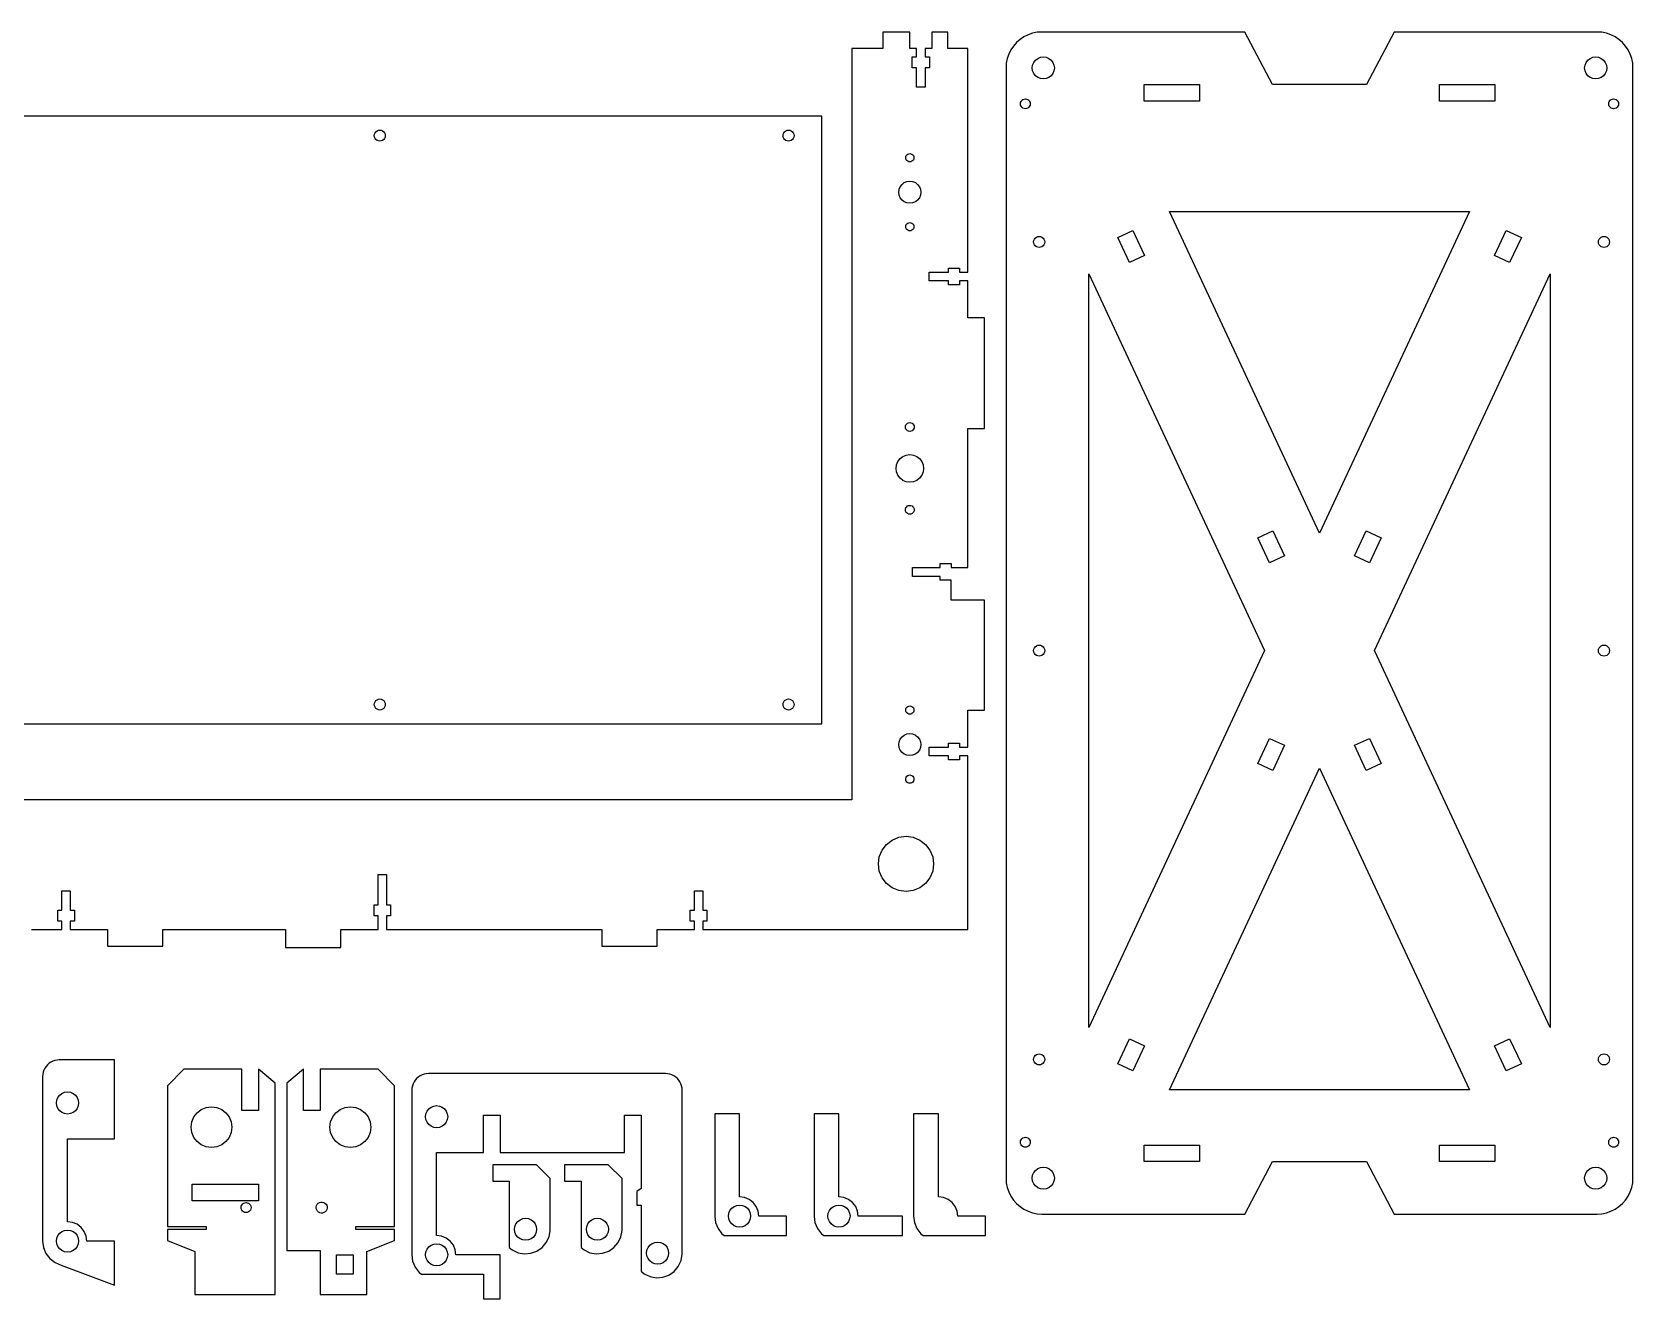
# Model space of a CAD drawing. Header units: metres. Extents: x 640 to 2715, y 0 to 914.
# Drawn here: x 1115 to 1695, y 352 to 811 of the extents above; entities that cross this region are included whole.
import ezdxf

# ---------------------------------------------------------------- set-up
doc = ezdxf.new("R2010")
doc.units = ezdxf.units.M

msp = doc.modelspace()

# ---------------------------------------------------------------- linework, layer by layer
at = {"layer": 'Layer0'}
for points in [[(1453.77, 486, 0), (1453.77, 538.1, 0), (1453.77, 548.9, 0), (1450.77, 548.9, 0), (1450.77, 547.5, 0), (1446.77, 547.5, 0), (1446.77, 548.9, 0), (1439.77, 548.9, 0), (1439.77, 552.1, 0), (1446.77, 552.1, 0), (1446.77, 553.5, 0), (1450.77, 553.5, 0), (1450.77, 552.1, 0), (1453.77, 552.1, 0), (1453.77, 565.5, 0), (1459.77, 565.5, 0), (1459.77, 605.3, 0), (1447.77, 605.3, 0), (1447.77, 612.5, 0), (1443.77, 612.5, 0), (1443.77, 613.9, 0), (1433.77, 613.9, 0), (1433.77, 617.1, 0), (1443.77, 617.1, 0), (1443.77, 618.5, 0), (1447.77, 618.5, 0), (1447.77, 617.1, 0), (1453.77, 617.1, 0), (1453.77, 667.38, 0), (1459.77, 667.38, 0), (1459.77, 707.5, 0), (1453.77, 707.5, 0), (1453.77, 720.9, 0), (1450.77, 720.9, 0), (1450.77, 719.5, 0), (1446.77, 719.5, 0), (1446.77, 720.9, 0), (1439.77, 720.9, 0), (1439.77, 724.1, 0), (1446.77, 724.1, 0), (1446.77, 725.5, 0), (1450.77, 725.5, 0), (1450.77, 724.1, 0), (1453.77, 724.1, 0), (1453.77, 805, 0), (1446.57, 805, 0), (1446.57, 811, 0), (1440.77, 811, 0), (1440.77, 805, 0), (1438.37, 805, 0), (1438.37, 802, 0), (1439.87, 802, 0), (1439.87, 798, 0), (1438.37, 798, 0), (1438.37, 791, 0), (1435.17, 791, 0), (1435.17, 798, 0), (1433.67, 798, 0), (1433.67, 802, 0), (1435.17, 802, 0), (1435.17, 805, 0), (1432.77, 805, 0), (1432.77, 811, 0), (1422.97, 811, 0), (1422.97, 805, 0), (1411.77, 805, 0), (1411.77, 533, 0), (1071.77, 533, 0)], [(1467.6, 798, 0), (1467.6, 396, 0), (1467.71, 394.3, 0), (1468.05, 392.64, 0), (1468.59, 391.03, 0), (1469.34, 389.5, 0), (1470.29, 388.09, 0), (1471.41, 386.81, 0), (1472.69, 385.69, 0), (1474.1, 384.74, 0), (1475.63, 383.99, 0), (1477.24, 383.44, 0), (1478.91, 383.11, 0), (1480.6, 383, 0), (1554.1, 383, 0), (1564.1, 402, 0), (1598.1, 402, 0), (1608.1, 383, 0), (1681.6, 383, 0), (1683.3, 383.11, 0), (1684.97, 383.44, 0), (1686.58, 383.99, 0), (1688.1, 384.74, 0), (1689.52, 385.69, 0), (1690.8, 386.81, 0), (1691.92, 388.09, 0), (1692.86, 389.5, 0), (1693.61, 391.03, 0), (1694.16, 392.64, 0), (1694.49, 394.3, 0), (1694.6, 396, 0), (1694.6, 798, 0), (1694.49, 799.7, 0), (1694.16, 801.36, 0), (1693.61, 802.97, 0), (1692.86, 804.5, 0), (1691.92, 805.91, 0), (1690.8, 807.19, 0), (1689.52, 808.31, 0), (1688.1, 809.26, 0), (1686.58, 810.01, 0), (1684.97, 810.56, 0), (1683.3, 810.89, 0), (1681.6, 811, 0), (1608.1, 811, 0), (1598.1, 792, 0), (1564.1, 792, 0), (1554.1, 811, 0), (1480.6, 811, 0), (1478.91, 810.89, 0), (1477.24, 810.56, 0), (1475.63, 810.01, 0), (1474.1, 809.26, 0), (1472.69, 808.31, 0), (1471.41, 807.19, 0), (1470.29, 805.91, 0), (1469.34, 804.5, 0), (1468.59, 802.97, 0), (1468.05, 801.36, 0), (1467.71, 799.7, 0), (1467.6, 798, 0)], [(1477.24, 796.96, 0), (1477.1, 798, 0), (1477.24, 799.04, 0), (1477.64, 800, 0), (1478.27, 800.83, 0), (1479.1, 801.46, 0), (1480.07, 801.86, 0), (1481.1, 802, 0), (1482.14, 801.86, 0), (1483.1, 801.46, 0), (1483.93, 800.83, 0), (1484.57, 800, 0), (1484.97, 799.04, 0), (1485.1, 798, 0), (1484.97, 796.96, 0), (1484.57, 796, 0), (1483.93, 795.17, 0), (1483.1, 794.54, 0), (1482.14, 794.14, 0), (1481.1, 794, 0), (1480.07, 794.14, 0), (1479.1, 794.54, 0), (1478.27, 795.17, 0), (1477.64, 796, 0), (1477.24, 796.96, 0)], [(1681.1, 802, 0), (1682.14, 801.86, 0), (1683.1, 801.46, 0), (1683.93, 800.83, 0), (1684.57, 800, 0), (1684.97, 799.04, 0), (1685.1, 798, 0), (1684.97, 796.96, 0), (1684.57, 796, 0), (1683.93, 795.17, 0), (1683.1, 794.54, 0), (1682.14, 794.14, 0), (1681.1, 794, 0), (1680.07, 794.14, 0), (1679.1, 794.54, 0), (1678.27, 795.17, 0), (1677.64, 796, 0), (1677.24, 796.96, 0), (1677.1, 798, 0), (1677.24, 799.04, 0), (1677.64, 800, 0), (1678.27, 800.83, 0), (1679.1, 801.46, 0), (1680.07, 801.86, 0), (1681.1, 802, 0)], [(1517.6, 792, 0), (1537.6, 792, 0), (1537.6, 786, 0), (1517.6, 786, 0), (1517.6, 792, 0)], [(1644.6, 786, 0), (1624.6, 786, 0), (1624.6, 792, 0), (1644.6, 792, 0), (1644.6, 786, 0)], [(1473.04, 784.1, 0), (1472.86, 784.53, 0), (1472.8, 785, 0), (1472.86, 785.47, 0), (1473.04, 785.9, 0), (1473.33, 786.27, 0), (1473.7, 786.56, 0), (1474.14, 786.74, 0), (1474.6, 786.8, 0), (1475.07, 786.74, 0), (1475.5, 786.56, 0), (1475.88, 786.27, 0), (1476.16, 785.9, 0), (1476.34, 785.47, 0), (1476.4, 785, 0), (1476.34, 784.53, 0), (1476.16, 784.1, 0), (1475.88, 783.73, 0), (1475.5, 783.44, 0), (1475.07, 783.26, 0), (1474.6, 783.2, 0), (1474.14, 783.26, 0), (1473.7, 783.44, 0), (1473.33, 783.73, 0), (1473.04, 784.1, 0)], [(1688.07, 786.74, 0), (1688.5, 786.56, 0), (1688.88, 786.27, 0), (1689.16, 785.9, 0), (1689.34, 785.47, 0), (1689.4, 785, 0), (1689.34, 784.53, 0), (1689.16, 784.1, 0), (1688.88, 783.73, 0), (1688.5, 783.44, 0), (1688.07, 783.26, 0), (1687.6, 783.2, 0), (1687.14, 783.26, 0), (1686.7, 783.44, 0), (1686.33, 783.73, 0), (1686.04, 784.1, 0), (1685.86, 784.53, 0), (1685.8, 785, 0), (1685.86, 785.47, 0), (1686.04, 785.9, 0), (1686.33, 786.27, 0), (1686.7, 786.56, 0), (1687.14, 786.74, 0), (1687.6, 786.8, 0), (1688.07, 786.74, 0)], [(1080.86, 780.5, 0), (1080.86, 560.5, 0), (1400.86, 560.5, 0), (1400.86, 780.5, 0), (1080.86, 780.5, 0)], [(1242.86, 773.5, 0), (1242.79, 772.98, 0), (1242.59, 772.5, 0), (1242.28, 772.09, 0), (1241.86, 771.77, 0), (1241.38, 771.57, 0), (1240.86, 771.5, 0), (1240.34, 771.57, 0), (1239.86, 771.77, 0), (1239.45, 772.09, 0), (1239.13, 772.5, 0), (1238.93, 772.98, 0), (1238.86, 773.5, 0), (1238.93, 774.02, 0), (1239.13, 774.5, 0), (1239.45, 774.91, 0), (1239.86, 775.23, 0), (1240.34, 775.43, 0), (1240.86, 775.5, 0), (1241.38, 775.43, 0), (1241.86, 775.23, 0), (1242.28, 774.91, 0), (1242.59, 774.5, 0), (1242.79, 774.02, 0), (1242.86, 773.5, 0)], [(1388.86, 771.5, 0), (1388.34, 771.57, 0), (1387.86, 771.77, 0), (1387.45, 772.09, 0), (1387.13, 772.5, 0), (1386.93, 772.98, 0), (1386.86, 773.5, 0), (1386.93, 774.02, 0), (1387.13, 774.5, 0), (1387.45, 774.91, 0), (1387.86, 775.23, 0), (1388.34, 775.43, 0), (1388.86, 775.5, 0), (1389.38, 775.43, 0), (1389.86, 775.23, 0), (1390.28, 774.91, 0), (1390.59, 774.5, 0), (1390.79, 774.02, 0), (1390.86, 773.5, 0), (1390.79, 772.98, 0), (1390.59, 772.5, 0), (1390.28, 772.09, 0), (1389.86, 771.77, 0), (1389.38, 771.57, 0), (1388.86, 771.5, 0)], [(1432.02, 766.8, 0), (1432.38, 766.95, 0), (1432.77, 767, 0), (1433.15, 766.95, 0), (1433.52, 766.8, 0), (1433.83, 766.56, 0), (1434.06, 766.25, 0), (1434.21, 765.89, 0), (1434.27, 765.5, 0), (1434.21, 765.11, 0), (1434.06, 764.75, 0), (1433.83, 764.44, 0), (1433.52, 764.2, 0), (1433.15, 764.05, 0), (1432.77, 764, 0), (1432.38, 764.05, 0), (1432.02, 764.2, 0), (1431.7, 764.44, 0), (1431.47, 764.75, 0), (1431.32, 765.11, 0), (1431.27, 765.5, 0), (1431.32, 765.89, 0), (1431.47, 766.25, 0), (1431.7, 766.56, 0), (1432.02, 766.8, 0)], [(1431.73, 756.86, 0), (1432.77, 757, 0), (1433.8, 756.86, 0), (1434.77, 756.46, 0), (1435.59, 755.83, 0), (1436.23, 755, 0), (1436.63, 754.04, 0), (1436.77, 753, 0), (1436.63, 751.96, 0), (1436.23, 751, 0), (1435.59, 750.17, 0), (1434.77, 749.54, 0), (1433.8, 749.14, 0), (1432.77, 749, 0), (1431.73, 749.14, 0), (1430.77, 749.54, 0), (1429.94, 750.17, 0), (1429.3, 751, 0), (1428.9, 751.96, 0), (1428.77, 753, 0), (1428.9, 754.04, 0), (1429.3, 755, 0), (1429.94, 755.83, 0), (1430.77, 756.46, 0), (1431.73, 756.86, 0)], [(1432.02, 741.8, 0), (1432.38, 741.95, 0), (1432.77, 742, 0), (1433.15, 741.95, 0), (1433.52, 741.8, 0), (1433.83, 741.56, 0), (1434.06, 741.25, 0), (1434.21, 740.89, 0), (1434.27, 740.5, 0), (1434.21, 740.11, 0), (1434.06, 739.75, 0), (1433.83, 739.44, 0), (1433.52, 739.2, 0), (1433.15, 739.05, 0), (1432.77, 739, 0), (1432.38, 739.05, 0), (1432.02, 739.2, 0), (1431.7, 739.44, 0), (1431.47, 739.75, 0), (1431.32, 740.11, 0), (1431.27, 740.5, 0), (1431.32, 740.89, 0), (1431.47, 741.25, 0), (1431.7, 741.56, 0), (1432.02, 741.8, 0)], [(1526.79, 746, 0), (1635.41, 746, 0), (1581.1, 629.58, 0), (1526.79, 746, 0)], [(1480.6, 733.27, 0), (1480.12, 733.07, 0), (1479.6, 733, 0), (1479.09, 733.07, 0), (1478.6, 733.27, 0), (1478.19, 733.59, 0), (1477.87, 734, 0), (1477.67, 734.48, 0), (1477.6, 735, 0), (1477.67, 735.52, 0), (1477.87, 736, 0), (1478.19, 736.41, 0), (1478.6, 736.73, 0), (1479.09, 736.93, 0), (1479.6, 737, 0), (1480.12, 736.93, 0), (1480.6, 736.73, 0), (1481.02, 736.41, 0), (1481.33, 736, 0), (1481.53, 735.52, 0), (1481.6, 735, 0), (1481.53, 734.48, 0), (1481.33, 734, 0), (1481.02, 733.59, 0), (1480.6, 733.27, 0)], [(1508.03, 736.56, 0), (1513.46, 739.1, 0), (1517.69, 730.03, 0), (1512.25, 727.5, 0), (1508.03, 736.56, 0)], [(1648.74, 739.1, 0), (1654.18, 736.56, 0), (1649.95, 727.5, 0), (1644.51, 730.03, 0), (1648.74, 739.1, 0)], [(1685.1, 733.27, 0), (1684.62, 733.07, 0), (1684.1, 733, 0), (1683.59, 733.07, 0), (1683.1, 733.27, 0), (1682.69, 733.59, 0), (1682.37, 734, 0), (1682.17, 734.48, 0), (1682.1, 735, 0), (1682.17, 735.52, 0), (1682.37, 736, 0), (1682.69, 736.41, 0), (1683.1, 736.73, 0), (1683.59, 736.93, 0), (1684.1, 737, 0), (1684.62, 736.93, 0), (1685.1, 736.73, 0), (1685.52, 736.41, 0), (1685.83, 736, 0), (1686.03, 735.52, 0), (1686.1, 735, 0), (1686.03, 734.48, 0), (1685.83, 734, 0), (1685.52, 733.59, 0), (1685.1, 733.27, 0)], [(1497.6, 723.42, 0), (1561.24, 587, 0), (1497.6, 450.58, 0), (1497.6, 723.42, 0)], [(1664.6, 723.42, 0), (1664.6, 450.58, 0), (1600.96, 587, 0), (1664.6, 723.42, 0)], [(1431.38, 667.2, 0), (1431.22, 667.59, 0), (1431.17, 668, 0), (1431.22, 668.41, 0), (1431.38, 668.8, 0), (1431.63, 669.13, 0), (1431.97, 669.39, 0), (1432.35, 669.55, 0), (1432.77, 669.6, 0), (1433.18, 669.55, 0), (1433.57, 669.39, 0), (1433.9, 669.13, 0), (1434.15, 668.8, 0), (1434.31, 668.41, 0), (1434.37, 668, 0), (1434.31, 667.59, 0), (1434.15, 667.2, 0), (1433.9, 666.87, 0), (1433.57, 666.61, 0), (1433.18, 666.45, 0), (1432.77, 666.4, 0), (1432.35, 666.45, 0), (1431.97, 666.61, 0), (1431.63, 666.87, 0), (1431.38, 667.2, 0)], [(1430.27, 657.33, 0), (1431.47, 657.83, 0), (1432.77, 658, 0), (1434.06, 657.83, 0), (1435.27, 657.33, 0), (1436.3, 656.54, 0), (1437.1, 655.5, 0), (1437.6, 654.29, 0), (1437.77, 653, 0), (1437.6, 651.71, 0), (1437.1, 650.5, 0), (1436.3, 649.46, 0), (1435.27, 648.67, 0), (1434.06, 648.17, 0), (1432.77, 648, 0), (1431.47, 648.17, 0), (1430.27, 648.67, 0), (1429.23, 649.46, 0), (1428.44, 650.5, 0), (1427.94, 651.71, 0), (1427.77, 653, 0), (1427.94, 654.29, 0), (1428.44, 655.5, 0), (1429.23, 656.54, 0), (1430.27, 657.33, 0)], [(1432.35, 636.45, 0), (1431.97, 636.61, 0), (1431.63, 636.87, 0), (1431.38, 637.2, 0), (1431.22, 637.59, 0), (1431.17, 638, 0), (1431.22, 638.41, 0), (1431.38, 638.8, 0), (1431.63, 639.13, 0), (1431.97, 639.39, 0), (1432.35, 639.55, 0), (1432.77, 639.6, 0), (1433.18, 639.55, 0), (1433.57, 639.39, 0), (1433.9, 639.13, 0), (1434.15, 638.8, 0), (1434.31, 638.41, 0), (1434.37, 638, 0), (1434.31, 637.59, 0), (1434.15, 637.2, 0), (1433.9, 636.87, 0), (1433.57, 636.61, 0), (1433.18, 636.45, 0), (1432.77, 636.4, 0), (1432.35, 636.45, 0)], [(1562.98, 618.75, 0), (1558.76, 627.81, 0), (1564.19, 630.35, 0), (1568.42, 621.28, 0), (1562.98, 618.75, 0)], [(1598.01, 630.35, 0), (1603.45, 627.81, 0), (1599.22, 618.75, 0), (1593.79, 621.28, 0), (1598.01, 630.35, 0)], [(1479.09, 588.93, 0), (1479.6, 589, 0), (1480.12, 588.93, 0), (1480.6, 588.73, 0), (1481.02, 588.41, 0), (1481.33, 588, 0), (1481.53, 587.52, 0), (1481.6, 587, 0), (1481.53, 586.48, 0), (1481.33, 586, 0), (1481.02, 585.59, 0), (1480.6, 585.27, 0), (1480.12, 585.07, 0), (1479.6, 585, 0), (1479.09, 585.07, 0), (1478.6, 585.27, 0), (1478.19, 585.59, 0), (1477.87, 586, 0), (1477.67, 586.48, 0), (1477.6, 587, 0), (1477.67, 587.52, 0), (1477.87, 588, 0), (1478.19, 588.41, 0), (1478.6, 588.73, 0), (1479.09, 588.93, 0)], [(1683.1, 585.27, 0), (1682.69, 585.59, 0), (1682.37, 586, 0), (1682.17, 586.48, 0), (1682.1, 587, 0), (1682.17, 587.52, 0), (1682.37, 588, 0), (1682.69, 588.41, 0), (1683.1, 588.73, 0), (1683.59, 588.93, 0), (1684.1, 589, 0), (1684.62, 588.93, 0), (1685.1, 588.73, 0), (1685.52, 588.41, 0), (1685.83, 588, 0), (1686.03, 587.52, 0), (1686.1, 587, 0), (1686.03, 586.48, 0), (1685.83, 586, 0), (1685.52, 585.59, 0), (1685.1, 585.27, 0), (1684.62, 585.07, 0), (1684.1, 585, 0), (1683.59, 585.07, 0), (1683.1, 585.27, 0)], [(1241.38, 565.57, 0), (1240.86, 565.5, 0), (1240.34, 565.57, 0), (1239.86, 565.77, 0), (1239.45, 566.09, 0), (1239.13, 566.5, 0), (1238.93, 566.98, 0), (1238.86, 567.5, 0), (1238.93, 568.02, 0), (1239.13, 568.5, 0), (1239.45, 568.91, 0), (1239.86, 569.23, 0), (1240.34, 569.43, 0), (1240.86, 569.5, 0), (1241.38, 569.43, 0), (1241.86, 569.23, 0), (1242.28, 568.91, 0), (1242.59, 568.5, 0), (1242.79, 568.02, 0), (1242.86, 567.5, 0), (1242.79, 566.98, 0), (1242.59, 566.5, 0), (1242.28, 566.09, 0), (1241.86, 565.77, 0), (1241.38, 565.57, 0)], [(1388.86, 569.5, 0), (1389.38, 569.43, 0), (1389.86, 569.23, 0), (1390.28, 568.91, 0), (1390.59, 568.5, 0), (1390.79, 568.02, 0), (1390.86, 567.5, 0), (1390.79, 566.98, 0), (1390.59, 566.5, 0), (1390.28, 566.09, 0), (1389.86, 565.77, 0), (1389.38, 565.57, 0), (1388.86, 565.5, 0), (1388.34, 565.57, 0), (1387.86, 565.77, 0), (1387.45, 566.09, 0), (1387.13, 566.5, 0), (1386.93, 566.98, 0), (1386.86, 567.5, 0), (1386.93, 568.02, 0), (1387.13, 568.5, 0), (1387.45, 568.91, 0), (1387.86, 569.23, 0), (1388.34, 569.43, 0), (1388.86, 569.5, 0)], [(1432.38, 566.95, 0), (1432.77, 567, 0), (1433.15, 566.95, 0), (1433.52, 566.8, 0), (1433.83, 566.56, 0), (1434.06, 566.25, 0), (1434.21, 565.89, 0), (1434.27, 565.5, 0), (1434.21, 565.11, 0), (1434.06, 564.75, 0), (1433.83, 564.44, 0), (1433.52, 564.2, 0), (1433.15, 564.05, 0), (1432.77, 564, 0), (1432.38, 564.05, 0), (1432.02, 564.2, 0), (1431.7, 564.44, 0), (1431.47, 564.75, 0), (1431.32, 565.11, 0), (1431.27, 565.5, 0), (1431.32, 565.89, 0), (1431.47, 566.25, 0), (1431.7, 566.56, 0), (1432.02, 566.8, 0), (1432.38, 566.95, 0)], [(1431.73, 549.14, 0), (1430.77, 549.54, 0), (1429.94, 550.17, 0), (1429.3, 551, 0), (1428.9, 551.96, 0), (1428.77, 553, 0), (1428.9, 554.04, 0), (1429.3, 555, 0), (1429.94, 555.83, 0), (1430.77, 556.46, 0), (1431.73, 556.86, 0), (1432.77, 557, 0), (1433.8, 556.86, 0), (1434.77, 556.46, 0), (1435.59, 555.83, 0), (1436.23, 555, 0), (1436.63, 554.04, 0), (1436.77, 553, 0), (1436.63, 551.96, 0), (1436.23, 551, 0), (1435.59, 550.17, 0), (1434.77, 549.54, 0), (1433.8, 549.14, 0), (1432.77, 549, 0), (1431.73, 549.14, 0)], [(1562.98, 555.25, 0), (1568.42, 552.72, 0), (1564.19, 543.65, 0), (1558.76, 546.19, 0), (1562.98, 555.25, 0)], [(1593.79, 552.72, 0), (1599.22, 555.25, 0), (1603.45, 546.19, 0), (1598.01, 543.65, 0), (1593.79, 552.72, 0)], [(1434.21, 540.11, 0), (1434.06, 539.75, 0), (1433.83, 539.44, 0), (1433.52, 539.2, 0), (1433.15, 539.05, 0), (1432.77, 539, 0), (1432.38, 539.05, 0), (1432.02, 539.2, 0), (1431.7, 539.44, 0), (1431.47, 539.75, 0), (1431.32, 540.11, 0), (1431.27, 540.5, 0), (1431.32, 540.89, 0), (1431.47, 541.25, 0), (1431.7, 541.56, 0), (1432.02, 541.8, 0), (1432.38, 541.95, 0), (1432.77, 542, 0), (1433.15, 541.95, 0), (1433.52, 541.8, 0), (1433.83, 541.56, 0), (1434.06, 541.25, 0), (1434.21, 540.89, 0), (1434.27, 540.5, 0), (1434.21, 540.11, 0)], [(1581.1, 544.42, 0), (1635.41, 428, 0), (1526.79, 428, 0), (1581.1, 544.42, 0)], [(1422.73, 514.77, 0), (1424.32, 516.84, 0), (1426.39, 518.43, 0), (1428.8, 519.43, 0), (1431.39, 519.77, 0), (1433.98, 519.43, 0), (1436.39, 518.43, 0), (1438.46, 516.84, 0), (1440.05, 514.77, 0), (1441.05, 512.36, 0), (1441.39, 509.77, 0), (1441.05, 507.18, 0), (1440.05, 504.77, 0), (1438.46, 502.7, 0), (1436.39, 501.11, 0), (1433.98, 500.11, 0), (1431.39, 499.77, 0), (1428.8, 500.11, 0), (1426.39, 501.11, 0), (1424.32, 502.7, 0), (1422.73, 504.77, 0), (1421.73, 507.18, 0), (1421.39, 509.77, 0), (1421.73, 512.36, 0), (1422.73, 514.77, 0)], [(1114.77, 486, 0), (1125.77, 486, 0), (1125.77, 489, 0), (1124.27, 489, 0), (1124.27, 493, 0), (1125.77, 493, 0), (1125.77, 500, 0), (1128.77, 500, 0), (1128.77, 493, 0), (1130.27, 493, 0), (1130.27, 489, 0), (1128.77, 489, 0), (1128.77, 486, 0), (1139.77, 486, 0), (1142.27, 486, 0), (1142.27, 480, 0), (1162.27, 480, 0), (1162.27, 486, 0), (1206.77, 486, 0), (1206.77, 479.5, 0), (1226.77, 479.5, 0), (1226.77, 486, 0), (1240.27, 486, 0), (1240.27, 491, 0), (1238.77, 491, 0), (1238.77, 495, 0), (1240.27, 495, 0), (1240.27, 506, 0), (1243.27, 506, 0), (1243.27, 495, 0), (1244.77, 495, 0), (1244.77, 491, 0), (1243.27, 491, 0), (1243.27, 486, 0), (1321.27, 486, 0), (1321.27, 480, 0), (1341.27, 480, 0), (1341.27, 486, 0), (1343.77, 486, 0), (1354.77, 486, 0), (1354.77, 489, 0), (1353.27, 489, 0), (1353.27, 493, 0), (1354.77, 493, 0), (1354.77, 500, 0), (1357.77, 500, 0), (1357.77, 493, 0), (1359.27, 493, 0), (1359.27, 489, 0), (1357.77, 489, 0), (1357.77, 486, 0), (1368.77, 486, 0), (1453.77, 486, 0)], [(1512.25, 446.5, 0), (1517.69, 443.97, 0), (1513.46, 434.9, 0), (1508.03, 437.44, 0), (1512.25, 446.5, 0)], [(1644.51, 443.97, 0), (1649.95, 446.5, 0), (1654.18, 437.44, 0), (1648.74, 434.9, 0), (1644.51, 443.97, 0)], [(1478.19, 440.41, 0), (1478.6, 440.73, 0), (1479.09, 440.93, 0), (1479.6, 441, 0), (1480.12, 440.93, 0), (1480.6, 440.73, 0), (1481.02, 440.41, 0), (1481.33, 440, 0), (1481.53, 439.52, 0), (1481.6, 439, 0), (1481.53, 438.48, 0), (1481.33, 438, 0), (1481.02, 437.59, 0), (1480.6, 437.27, 0), (1480.12, 437.07, 0), (1479.6, 437, 0), (1479.09, 437.07, 0), (1478.6, 437.27, 0), (1478.19, 437.59, 0), (1477.87, 438, 0), (1477.67, 438.48, 0), (1477.6, 439, 0), (1477.67, 439.52, 0), (1477.87, 440, 0), (1478.19, 440.41, 0)], [(1684.62, 437.07, 0), (1684.1, 437, 0), (1683.59, 437.07, 0), (1683.1, 437.27, 0), (1682.69, 437.59, 0), (1682.37, 438, 0), (1682.17, 438.48, 0), (1682.1, 439, 0), (1682.17, 439.52, 0), (1682.37, 440, 0), (1682.69, 440.41, 0), (1683.1, 440.73, 0), (1683.59, 440.93, 0), (1684.1, 441, 0), (1684.62, 440.93, 0), (1685.1, 440.73, 0), (1685.52, 440.41, 0), (1685.83, 440, 0), (1686.03, 439.52, 0), (1686.1, 439, 0), (1686.03, 438.48, 0), (1685.83, 438, 0), (1685.52, 437.59, 0), (1685.1, 437.27, 0), (1684.62, 437.07, 0)], [(1144.8, 410.22, 0), (1144.8, 423.82, 0), (1144.8, 438.82, 0), (1124.8, 438.82, 0), (1124.01, 438.77, 0), (1123.24, 438.62, 0), (1122.5, 438.37, 0), (1121.8, 438.02, 0), (1121.14, 437.58, 0), (1120.55, 437.07, 0), (1120.04, 436.48, 0), (1119.6, 435.82, 0), (1119.25, 435.12, 0), (1119, 434.38, 0), (1118.85, 433.61, 0), (1118.8, 432.82, 0), (1118.8, 373.22, 0), (1119.1, 370.89, 0), (1120, 368.72, 0), (1121.43, 366.86, 0), (1123.3, 365.43, 0), (1125.47, 364.53, 0), (1144.8, 357.22, 0), (1144.8, 373.22, 0), (1134.8, 373.22, 0), (1134.56, 375.04, 0), (1133.86, 376.72, 0), (1132.75, 378.17, 0), (1131.3, 379.29, 0), (1129.61, 379.99, 0), (1127.8, 380.22, 0), (1127.8, 410.22, 0), (1144.8, 410.22, 0)], [(1173.94, 353.85, 0), (1202.94, 353.85, 0), (1202.94, 430.45, 0), (1196.94, 435.45, 0), (1196.94, 420.45, 0), (1190.94, 420.45, 0), (1190.94, 435.45, 0), (1169.94, 435.45, 0), (1163.94, 429.45, 0), (1163.94, 378.45, 0), (1177.94, 378.45, 0), (1177.94, 377.45, 0), (1163.94, 377.45, 0), (1163.94, 373.45, 0), (1173.94, 369.45, 0), (1173.94, 353.85, 0)], [(1219.22, 369.85, 0), (1219.22, 353.85, 0), (1236.22, 353.85, 0), (1236.22, 369.45, 0), (1246.22, 373.45, 0), (1246.22, 377.45, 0), (1232.22, 377.45, 0), (1232.22, 378.45, 0), (1246.22, 378.45, 0), (1246.22, 429.45, 0), (1240.22, 435.45, 0), (1219.22, 435.45, 0), (1219.22, 420.45, 0), (1213.22, 420.45, 0), (1213.22, 435.45, 0), (1207.22, 430.45, 0), (1207.22, 369.85, 0), (1219.22, 369.85, 0)], [(1335.45, 418.85, 0), (1335.45, 392.24, 0), (1333.95, 391.18, 0), (1333.95, 386.24, 0), (1335.45, 386.24, 0), (1335.45, 362.25, 0), (1335.56, 362.25, 0), (1336.63, 361.35, 0), (1338.73, 360.35, 0), (1341.02, 359.94, 0), (1343.34, 360.14, 0), (1345.54, 360.92, 0), (1347.45, 362.25, 0), (1348.95, 364.03, 0), (1349.94, 366.14, 0), (1350.36, 368.43, 0), (1350.36, 427.85, 0), (1350.31, 428.63, 0), (1350.15, 429.4, 0), (1349.9, 430.15, 0), (1349.55, 430.85, 0), (1349.12, 431.5, 0), (1348.6, 432.09, 0), (1348.01, 432.61, 0), (1347.36, 433.05, 0), (1346.65, 433.39, 0), (1345.91, 433.65, 0), (1345.14, 433.8, 0), (1344.36, 433.85, 0), (1258.45, 433.85, 0), (1257.67, 433.8, 0), (1256.9, 433.65, 0), (1256.15, 433.39, 0), (1255.45, 433.05, 0), (1254.8, 432.61, 0), (1254.21, 432.09, 0), (1253.69, 431.5, 0), (1253.25, 430.85, 0), (1252.91, 430.15, 0), (1252.65, 429.4, 0), (1252.5, 428.63, 0), (1252.45, 427.85, 0), (1252.45, 368.25, 0), (1252.76, 365.92, 0), (1253.65, 363.75, 0), (1255.08, 361.89, 0), (1255.92, 361.24, 0), (1278.45, 361.24, 0), (1278.45, 352.25, 0), (1284.45, 352.25, 0), (1284.45, 368.25, 0), (1268.45, 368.25, 0), (1268.21, 370.06, 0), (1267.51, 371.75, 0), (1266.4, 373.2, 0), (1264.95, 374.31, 0), (1263.26, 375.01, 0), (1261.45, 375.25, 0), (1261.45, 405.25, 0), (1278.45, 405.25, 0), (1278.45, 418.85, 0), (1284.45, 418.85, 0), (1284.45, 405.25, 0), (1329.45, 405.25, 0), (1329.45, 418.85, 0), (1335.45, 418.85, 0)], [(1124.33, 425.22, 0), (1124.97, 426.05, 0), (1125.8, 426.69, 0), (1126.76, 427.09, 0), (1127.8, 427.22, 0), (1128.83, 427.09, 0), (1129.8, 426.69, 0), (1130.63, 426.05, 0), (1131.26, 425.22, 0), (1131.66, 424.26, 0), (1131.8, 423.22, 0), (1131.66, 422.19, 0), (1131.26, 421.22, 0), (1130.63, 420.4, 0), (1129.8, 419.76, 0), (1128.83, 419.36, 0), (1127.8, 419.22, 0), (1126.76, 419.36, 0), (1125.8, 419.76, 0), (1124.97, 420.4, 0), (1124.33, 421.22, 0), (1123.93, 422.19, 0), (1123.8, 423.22, 0), (1123.93, 424.26, 0), (1124.33, 425.22, 0)], [(1178.02, 421.6, 0), (1179.94, 421.85, 0), (1181.85, 421.6, 0), (1183.64, 420.86, 0), (1185.17, 419.68, 0), (1186.35, 418.15, 0), (1187.09, 416.37, 0), (1187.34, 414.45, 0), (1187.09, 412.54, 0), (1186.35, 410.75, 0), (1185.17, 409.22, 0), (1183.64, 408.04, 0), (1181.85, 407.3, 0), (1179.94, 407.05, 0), (1178.02, 407.3, 0), (1176.24, 408.04, 0), (1174.71, 409.22, 0), (1173.53, 410.75, 0), (1172.79, 412.54, 0), (1172.54, 414.45, 0), (1172.79, 416.37, 0), (1173.53, 418.15, 0), (1174.71, 419.68, 0), (1176.24, 420.86, 0), (1178.02, 421.6, 0)], [(1223.07, 412.54, 0), (1222.82, 414.45, 0), (1223.07, 416.37, 0), (1223.81, 418.15, 0), (1224.99, 419.68, 0), (1226.52, 420.86, 0), (1228.31, 421.6, 0), (1230.22, 421.85, 0), (1232.14, 421.6, 0), (1233.92, 420.86, 0), (1235.45, 419.68, 0), (1236.63, 418.15, 0), (1237.37, 416.37, 0), (1237.62, 414.45, 0), (1237.37, 412.54, 0), (1236.63, 410.75, 0), (1235.45, 409.22, 0), (1233.92, 408.04, 0), (1232.14, 407.3, 0), (1230.22, 407.05, 0), (1228.31, 407.3, 0), (1226.52, 408.04, 0), (1224.99, 409.22, 0), (1223.81, 410.75, 0), (1223.07, 412.54, 0)], [(1265.45, 418.25, 0), (1265.31, 417.22, 0), (1264.91, 416.25, 0), (1264.28, 415.42, 0), (1263.45, 414.79, 0), (1262.48, 414.39, 0), (1261.45, 414.25, 0), (1260.41, 414.39, 0), (1259.45, 414.79, 0), (1258.62, 415.42, 0), (1257.98, 416.25, 0), (1257.58, 417.22, 0), (1257.45, 418.25, 0), (1257.58, 419.29, 0), (1257.98, 420.25, 0), (1258.62, 421.08, 0), (1259.45, 421.71, 0), (1260.41, 422.11, 0), (1261.45, 422.25, 0), (1262.48, 422.11, 0), (1263.45, 421.71, 0), (1264.28, 421.08, 0), (1264.91, 420.25, 0), (1265.31, 419.29, 0), (1265.45, 418.25, 0)], [(1388.12, 382.25, 0), (1378.12, 382.25, 0), (1377.88, 384.06, 0), (1377.18, 385.75, 0), (1376.07, 387.2, 0), (1374.62, 388.31, 0), (1372.93, 389.01, 0), (1371.12, 389.25, 0), (1371.12, 419.25, 0), (1362.12, 419.25, 0), (1362.12, 382.25, 0), (1362.43, 379.92, 0), (1363.32, 377.75, 0), (1364.75, 375.89, 0), (1365.59, 375.24, 0), (1388.12, 375.24, 0), (1388.12, 382.25, 0)], [(1430.12, 375.24, 0), (1430.12, 382.25, 0), (1414.12, 382.25, 0), (1413.88, 384.06, 0), (1413.18, 385.75, 0), (1412.07, 387.2, 0), (1410.62, 388.31, 0), (1408.93, 389.01, 0), (1407.12, 389.25, 0), (1407.12, 419.25, 0), (1398.12, 419.25, 0), (1398.12, 382.25, 0), (1398.43, 379.92, 0), (1399.32, 377.75, 0), (1400.75, 375.89, 0), (1401.59, 375.24, 0), (1430.12, 375.24, 0)], [(1460.12, 382.25, 0), (1450.12, 382.25, 0), (1449.88, 384.06, 0), (1449.18, 385.75, 0), (1448.07, 387.2, 0), (1446.62, 388.31, 0), (1444.93, 389.01, 0), (1443.12, 389.25, 0), (1443.12, 419.25, 0), (1434.12, 419.25, 0), (1434.12, 382.25, 0), (1434.43, 379.92, 0), (1435.32, 377.75, 0), (1436.75, 375.89, 0), (1437.59, 375.24, 0), (1460.12, 375.24, 0), (1460.12, 382.25, 0)], [(1475.88, 410.27, 0), (1476.16, 409.9, 0), (1476.34, 409.47, 0), (1476.4, 409, 0), (1476.34, 408.53, 0), (1476.16, 408.1, 0), (1475.88, 407.73, 0), (1475.5, 407.44, 0), (1475.07, 407.26, 0), (1474.6, 407.2, 0), (1474.14, 407.26, 0), (1473.7, 407.44, 0), (1473.33, 407.73, 0), (1473.04, 408.1, 0), (1472.86, 408.53, 0), (1472.8, 409, 0), (1472.86, 409.47, 0), (1473.04, 409.9, 0), (1473.33, 410.27, 0), (1473.7, 410.56, 0), (1474.14, 410.74, 0), (1474.6, 410.8, 0), (1475.07, 410.74, 0), (1475.5, 410.56, 0), (1475.88, 410.27, 0)], [(1517.6, 402, 0), (1517.6, 408, 0), (1537.6, 408, 0), (1537.6, 402, 0), (1517.6, 402, 0)], [(1624.6, 408, 0), (1644.6, 408, 0), (1644.6, 402, 0), (1624.6, 402, 0), (1624.6, 408, 0)], [(1688.5, 410.56, 0), (1688.88, 410.27, 0), (1689.16, 409.9, 0), (1689.34, 409.47, 0), (1689.4, 409, 0), (1689.34, 408.53, 0), (1689.16, 408.1, 0), (1688.88, 407.73, 0), (1688.5, 407.44, 0), (1688.07, 407.26, 0), (1687.6, 407.2, 0), (1687.14, 407.26, 0), (1686.7, 407.44, 0), (1686.33, 407.73, 0), (1686.04, 408.1, 0), (1685.86, 408.53, 0), (1685.8, 409, 0), (1685.86, 409.47, 0), (1686.04, 409.9, 0), (1686.33, 410.27, 0), (1686.7, 410.56, 0), (1687.14, 410.74, 0), (1687.6, 410.8, 0), (1688.07, 410.74, 0), (1688.5, 410.56, 0)], [(1302.56, 377.07, 0), (1302.56, 395.88, 0), (1297.56, 400.88, 0), (1281.76, 400.88, 0), (1281.76, 394.88, 0), (1287.76, 394.88, 0), (1287.76, 370.89, 0), (1288.83, 369.99, 0), (1290.93, 369, 0), (1293.22, 368.58, 0), (1295.54, 368.78, 0), (1297.74, 369.57, 0), (1299.65, 370.89, 0), (1301.15, 372.67, 0), (1302.14, 374.78, 0), (1302.56, 377.07, 0)], [(1328.56, 377.07, 0), (1328.56, 395.88, 0), (1323.56, 400.88, 0), (1307.76, 400.88, 0), (1307.76, 394.88, 0), (1313.76, 394.88, 0), (1313.76, 370.89, 0), (1314.83, 369.99, 0), (1316.93, 369, 0), (1319.22, 368.58, 0), (1321.54, 368.78, 0), (1323.74, 369.57, 0), (1325.65, 370.89, 0), (1327.15, 372.67, 0), (1328.14, 374.78, 0), (1328.56, 377.07, 0)], [(1480.07, 399.86, 0), (1481.1, 400, 0), (1482.14, 399.86, 0), (1483.1, 399.46, 0), (1483.93, 398.83, 0), (1484.57, 398, 0), (1484.97, 397.04, 0), (1485.1, 396, 0), (1484.97, 394.96, 0), (1484.57, 394, 0), (1483.93, 393.17, 0), (1483.1, 392.54, 0), (1482.14, 392.14, 0), (1481.1, 392, 0), (1480.07, 392.14, 0), (1479.1, 392.54, 0), (1478.27, 393.17, 0), (1477.64, 394, 0), (1477.24, 394.96, 0), (1477.1, 396, 0), (1477.24, 397.04, 0), (1477.64, 398, 0), (1478.27, 398.83, 0), (1479.1, 399.46, 0), (1480.07, 399.86, 0)], [(1681.1, 400, 0), (1682.14, 399.86, 0), (1683.1, 399.46, 0), (1683.93, 398.83, 0), (1684.57, 398, 0), (1684.97, 397.04, 0), (1685.1, 396, 0), (1684.97, 394.96, 0), (1684.57, 394, 0), (1683.93, 393.17, 0), (1683.1, 392.54, 0), (1682.14, 392.14, 0), (1681.1, 392, 0), (1680.07, 392.14, 0), (1679.1, 392.54, 0), (1678.27, 393.17, 0), (1677.64, 394, 0), (1677.24, 394.96, 0), (1677.1, 396, 0), (1677.24, 397.04, 0), (1677.64, 398, 0), (1678.27, 398.83, 0), (1679.1, 399.46, 0), (1680.07, 399.86, 0), (1681.1, 400, 0)], [(1196.94, 393.84, 0), (1196.94, 387.84, 0), (1172.97, 387.84, 0), (1172.97, 393.84, 0), (1196.94, 393.84, 0)], [(1191.54, 383.79, 0), (1191.17, 384.08, 0), (1190.88, 384.45, 0), (1190.7, 384.88, 0), (1190.64, 385.35, 0), (1190.7, 385.82, 0), (1190.88, 386.25, 0), (1191.17, 386.62, 0), (1191.54, 386.91, 0), (1191.97, 387.09, 0), (1192.44, 387.15, 0), (1192.9, 387.09, 0), (1193.34, 386.91, 0), (1193.71, 386.62, 0), (1194, 386.25, 0), (1194.18, 385.82, 0), (1194.24, 385.35, 0), (1194.18, 384.88, 0), (1194, 384.45, 0), (1193.71, 384.08, 0), (1193.34, 383.79, 0), (1192.9, 383.61, 0), (1192.44, 383.55, 0), (1191.97, 383.61, 0), (1191.54, 383.79, 0)], [(1218.59, 386.9, 0), (1219.03, 387.18, 0), (1219.53, 387.33, 0), (1220.05, 387.34, 0), (1220.56, 387.22, 0), (1221.02, 386.97, 0), (1221.4, 386.61, 0), (1221.67, 386.17, 0), (1221.82, 385.67, 0), (1221.84, 385.14, 0), (1221.71, 384.64, 0), (1221.47, 384.18, 0), (1221.11, 383.8, 0), (1220.66, 383.52, 0), (1220.16, 383.38, 0), (1219.64, 383.36, 0), (1219.13, 383.48, 0), (1218.67, 383.73, 0), (1218.29, 384.09, 0), (1218.02, 384.54, 0), (1217.87, 385.04, 0), (1217.86, 385.56, 0), (1217.98, 386.07, 0), (1218.23, 386.53, 0), (1218.59, 386.9, 0)], [(1374.98, 383.29, 0), (1375.12, 382.25, 0), (1374.98, 381.22, 0), (1374.58, 380.25, 0), (1373.95, 379.42, 0), (1373.12, 378.79, 0), (1372.15, 378.39, 0), (1371.12, 378.25, 0), (1370.08, 378.39, 0), (1369.12, 378.79, 0), (1368.29, 379.42, 0), (1367.65, 380.25, 0), (1367.26, 381.22, 0), (1367.12, 382.25, 0), (1367.26, 383.29, 0), (1367.65, 384.25, 0), (1368.29, 385.08, 0), (1369.12, 385.71, 0), (1370.08, 386.11, 0), (1371.12, 386.25, 0), (1372.15, 386.11, 0), (1373.12, 385.71, 0), (1373.95, 385.08, 0), (1374.58, 384.25, 0), (1374.98, 383.29, 0)], [(1410.98, 383.29, 0), (1411.12, 382.25, 0), (1410.98, 381.22, 0), (1410.58, 380.25, 0), (1409.95, 379.42, 0), (1409.12, 378.79, 0), (1408.15, 378.39, 0), (1407.12, 378.25, 0), (1406.08, 378.39, 0), (1405.12, 378.79, 0), (1404.29, 379.42, 0), (1403.65, 380.25, 0), (1403.26, 381.22, 0), (1403.12, 382.25, 0), (1403.26, 383.29, 0), (1403.65, 384.25, 0), (1404.29, 385.08, 0), (1405.12, 385.71, 0), (1406.08, 386.11, 0), (1407.12, 386.25, 0), (1408.15, 386.11, 0), (1409.12, 385.71, 0), (1409.95, 385.08, 0), (1410.58, 384.25, 0), (1410.98, 383.29, 0)], [(1131.66, 374.26, 0), (1131.8, 373.22, 0), (1131.66, 372.19, 0), (1131.26, 371.22, 0), (1130.63, 370.4, 0), (1129.8, 369.76, 0), (1128.83, 369.36, 0), (1127.8, 369.22, 0), (1126.76, 369.36, 0), (1125.8, 369.76, 0), (1124.97, 370.4, 0), (1124.33, 371.22, 0), (1123.93, 372.19, 0), (1123.8, 373.22, 0), (1123.93, 374.26, 0), (1124.33, 375.22, 0), (1124.97, 376.05, 0), (1125.8, 376.69, 0), (1126.76, 377.09, 0), (1127.8, 377.22, 0), (1128.83, 377.09, 0), (1129.8, 376.69, 0), (1130.63, 376.05, 0), (1131.26, 375.22, 0), (1131.66, 374.26, 0)], [(1296.48, 374.66, 0), (1295.65, 374.03, 0), (1294.68, 373.63, 0), (1293.65, 373.49, 0), (1292.61, 373.63, 0), (1291.65, 374.03, 0), (1290.82, 374.66, 0), (1290.18, 375.49, 0), (1289.78, 376.46, 0), (1289.65, 377.49, 0), (1289.78, 378.53, 0), (1290.18, 379.49, 0), (1290.82, 380.32, 0), (1291.65, 380.96, 0), (1292.61, 381.36, 0), (1293.65, 381.49, 0), (1294.68, 381.36, 0), (1295.65, 380.96, 0), (1296.48, 380.32, 0), (1297.11, 379.49, 0), (1297.51, 378.53, 0), (1297.65, 377.49, 0), (1297.51, 376.46, 0), (1297.11, 375.49, 0), (1296.48, 374.66, 0)], [(1322.48, 374.66, 0), (1321.65, 374.03, 0), (1320.68, 373.63, 0), (1319.65, 373.49, 0), (1318.61, 373.63, 0), (1317.65, 374.03, 0), (1316.82, 374.66, 0), (1316.18, 375.49, 0), (1315.78, 376.46, 0), (1315.65, 377.49, 0), (1315.78, 378.53, 0), (1316.18, 379.49, 0), (1316.82, 380.32, 0), (1317.65, 380.96, 0), (1318.61, 381.36, 0), (1319.65, 381.49, 0), (1320.68, 381.36, 0), (1321.65, 380.96, 0), (1322.48, 380.32, 0), (1323.11, 379.49, 0), (1323.51, 378.53, 0), (1323.65, 377.49, 0), (1323.51, 376.46, 0), (1323.11, 375.49, 0), (1322.48, 374.66, 0)], [(1265.31, 369.29, 0), (1265.45, 368.25, 0), (1265.31, 367.22, 0), (1264.91, 366.25, 0), (1264.28, 365.42, 0), (1263.45, 364.79, 0), (1262.48, 364.39, 0), (1261.45, 364.25, 0), (1260.41, 364.39, 0), (1259.45, 364.79, 0), (1258.62, 365.42, 0), (1257.98, 366.25, 0), (1257.58, 367.22, 0), (1257.45, 368.25, 0), (1257.58, 369.29, 0), (1257.98, 370.25, 0), (1258.62, 371.08, 0), (1259.45, 371.71, 0), (1260.41, 372.11, 0), (1261.45, 372.25, 0), (1262.48, 372.11, 0), (1263.45, 371.71, 0), (1264.28, 371.08, 0), (1264.91, 370.25, 0), (1265.31, 369.29, 0)], [(1344.28, 366.02, 0), (1343.45, 365.39, 0), (1342.48, 364.99, 0), (1341.45, 364.85, 0), (1340.41, 364.99, 0), (1339.45, 365.39, 0), (1338.62, 366.02, 0), (1337.98, 366.85, 0), (1337.58, 367.82, 0), (1337.45, 368.85, 0), (1337.58, 369.89, 0), (1337.98, 370.85, 0), (1338.62, 371.68, 0), (1339.45, 372.31, 0), (1340.41, 372.71, 0), (1341.45, 372.85, 0), (1342.48, 372.71, 0), (1343.45, 372.31, 0), (1344.28, 371.68, 0), (1344.91, 370.85, 0), (1345.31, 369.89, 0), (1345.45, 368.85, 0), (1345.31, 367.82, 0), (1344.91, 366.85, 0), (1344.28, 366.02, 0)], [(1225.22, 361.24, 0), (1225.22, 368.25, 0), (1231.22, 368.25, 0), (1231.22, 361.24, 0), (1225.22, 361.24, 0)]]:
    msp.add_polyline3d(points, dxfattribs=at)

doc.saveas('drawing.dxf')
